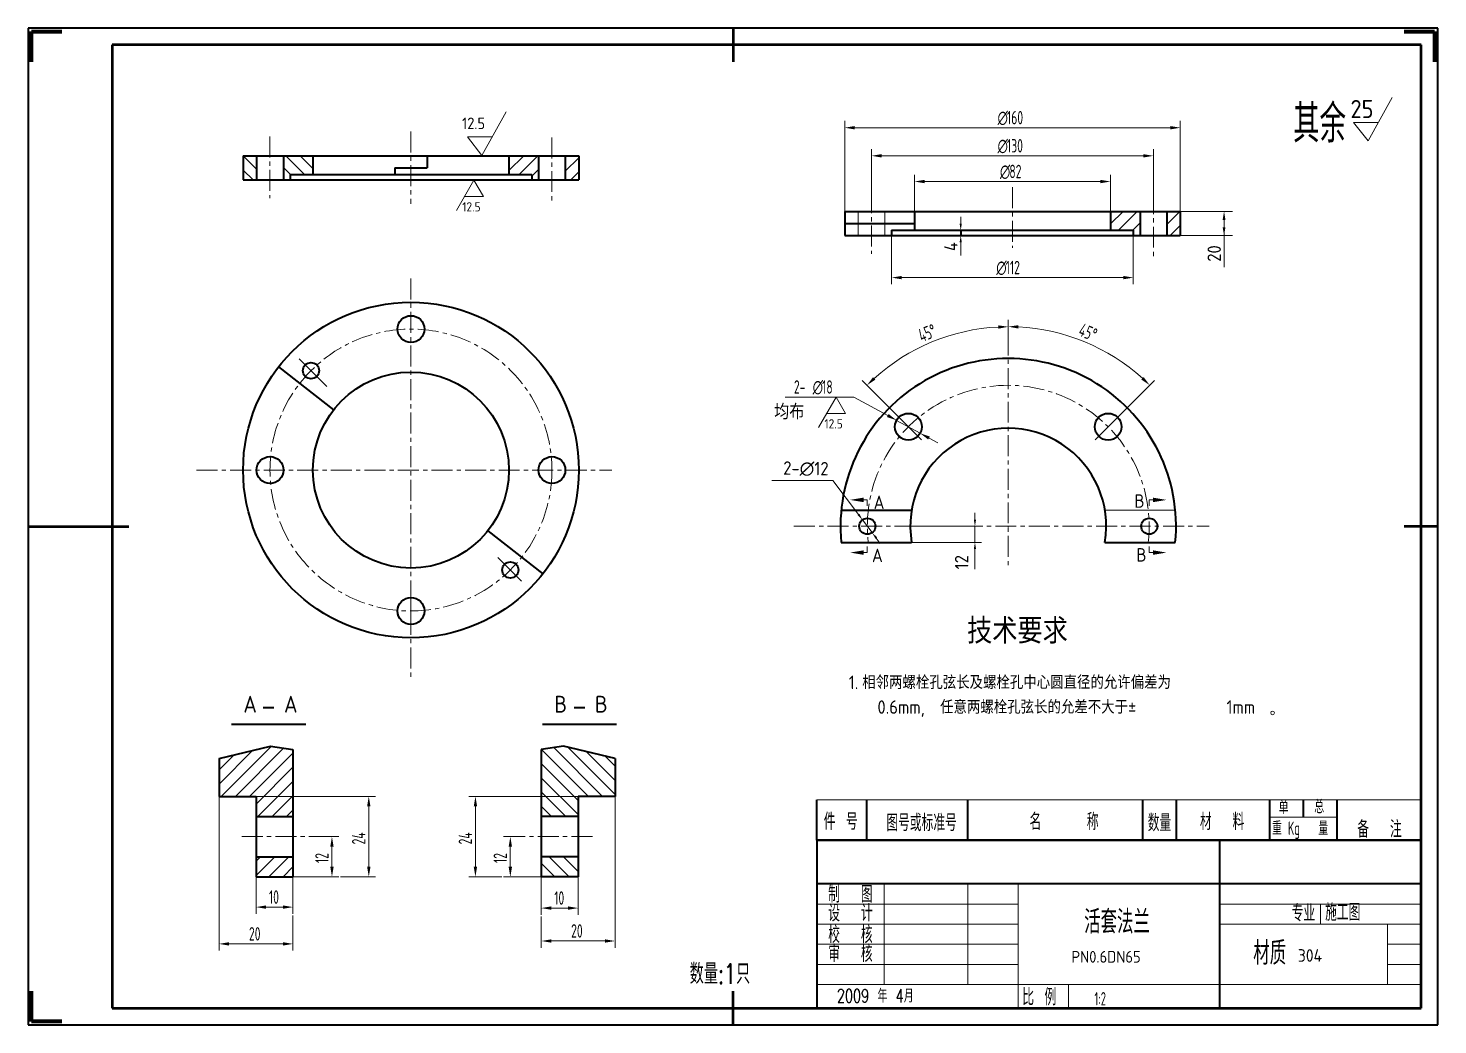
# Model space of a CAD drawing. Extents: x 2514 to 4956, y -860 to 401.
# Drawn here: x 3155.4 to 3575.4, y -825.9 to -528.9 of the extents above; entities that cross this region are included whole.
import ezdxf

# ---------------------------------------------------------------- set-up
doc = ezdxf.new("R2010")
doc.units = 0
doc.header["$LTSCALE"] = 5
doc.header["$MEASUREMENT"] = 0
doc.linetypes.add('CENTER', pattern=[2, 1.25, -0.25, 0.25, -0.25])
doc.linetypes.add('DASHDOT2', pattern=[12.7, 6.35, -3.175, 0, -3.175])
doc.layers.get('0').update_dxf_attribs({"linetype": 'CONTINUOUS', "lineweight": 18})
for name, color, linetype, lineweight in [('1', 1, 'CONTINUOUS', 40), ('10', 7, 'CONTINUOUS', 18), ('中心线', 3, 'CENTER', 18), ('图框_内框线', 5, 'CONTINUOUS', 50), ('图框_外框线', 7, 'CONTINUOUS', 35), ('图框_角线', 5, 'CONTINUOUS', 200), ('实线', 7, 'CONTINUOUS', 35), ('细线', 7, 'CONTINUOUS', 18), ('虚线', 5, 'DASHDOT2', 18)]:
    doc.layers.add(name, color=color, linetype=linetype, lineweight=lineweight)
doc.styles.add('HZ', font='txt', dxfattribs={"width": 0.5, "bigfont": 'hztxt'})
doc.styles.get("Standard").update_dxf_attribs({"font": 'isocp.shx', "width": 0.707, "bigfont": 'hztxt.shx'})

msp = doc.modelspace()

# ---------------------------------------------------------------- linework, layer by layer
for p, q in [((3554.63527, -562.50735), (3561.83541, -549.55128)), ((3550.31519, -556.98903), (3554.63527, -562.50735)), ((3570.42813, -758.92939), (3390.42813, -758.92939)), ((3525.42813, -764.04777), (3545.42813, -764.04777)), ((3390.42813, -770.92939), (3570.42813, -770.92939)), ((3410.42813, -783.92939), (3410.42813, -813.92939)), ((3435.42813, -783.92939), (3435.42813, -813.92939)), ((3450.42813, -783.92939), (3450.42813, -820.92939)), ((3450.42813, -789.92939), (3390.42813, -789.92939)), ((3570.42813, -789.92939), (3510.42813, -789.92939)), ((3570.42813, -789.92939), (3510.42813, -789.92939)), ((3540.42813, -789.92939), (3540.42813, -795.92939)), ((3450.42813, -795.92939), (3390.42813, -795.92939)), ((3570.42813, -795.92939), (3510.42813, -795.92939)), ((3570.42813, -795.92939), (3510.42813, -795.92939)), ((3560.42813, -813.92939), (3560.42813, -795.92939)), ((3450.42813, -801.92939), (3390.42813, -801.92939)), ((3570.42813, -801.92939), (3560.42813, -801.92939)), ((3390.42813, -807.92939), (3450.42813, -807.92939)), ((3570.42813, -807.92939), (3560.42813, -807.92939)), ((3570.42813, -813.92939), (3390.42813, -813.92939)), ((3465.42813, -813.92939), (3465.42813, -820.92939)), ((3510.42813, -810.92939), (3510.42813, -820.92939))]:
    msp.add_line(p, q)
at = {"layer": '1'}
for p, q in [((3390.42813, -770.92939), (3390.42813, -758.92939)), ((3405.3069, -770.92939), (3405.3069, -758.92939)), ((3435.42813, -770.92939), (3435.42813, -758.92939)), ((3487.58568, -770.92939), (3487.58568, -758.92939)), ((3497.58568, -770.92939), (3497.58568, -758.92939)), ((3525.42813, -770.92939), (3525.42813, -758.92939)), ((3535.42813, -764.04777), (3535.42813, -758.92939)), ((3545.42813, -770.92939), (3545.42813, -758.92939)), ((3570.42813, -770.92939), (3390.42813, -770.92939)), ((3390.42813, -770.92939), (3570.42813, -770.92939)), ((3510.42813, -770.92939), (3510.42813, -820.92939)), ((3570.42813, -783.92939), (3390.42813, -783.92939))]:
    msp.add_line(p, q, dxfattribs=at)
at = {"layer": '1', "color": 1}
for p, q in [((3570.42813, -770.92939), (3390.42813, -770.92939)), ((3390.42813, -770.92939), (3390.42813, -820.92939)), ((3570.42813, -820.92939), (3390.42813, -820.92939))]:
    msp.add_line(p, q, dxfattribs=at)
at = {"layer": '10'}
msp.add_line((3550.31519, -556.98903), (3557.70199, -556.98903), dxfattribs=at)
at = {"layer": '中心线'}
for p, q in [((3227.4677, -561.18284), (3227.4677, -579.60923)), ((3269.4677, -559.74342), (3269.4677, -581.2616)), ((3311.4677, -561.49516), (3311.4677, -580.23386)), ((3406.70056, -577.77049), (3406.70056, -596.19689)), ((3448.70056, -576.33107), (3448.70056, -594.42107)), ((3490.70056, -578.08281), (3490.70056, -596.82151)), ((3269.4677, -603.48728), (3269.4677, -722.46517)), ((3447.4514, -620.23139), (3447.4514, -689.31287)), ((3205.61103, -660.6064), (3329.33826, -660.6064)), ((3383.59473, -677.35052), (3507.32196, -677.35052)), ((3269.4677, -708.65166), (3269.4677, -696.42528)), ((3219.08021, -769.8486), (3239.47258, -769.8486)), ((3323.5196, -769.8486), (3303.12724, -769.8486))]:
    msp.add_line(p, q, dxfattribs=at)
msp.add_circle((3269.4677, -660.6064), 42, dxfattribs=at)
msp.add_arc((3447.4514, -677.35052), 42, 353.4375721, 186.5624279, dxfattribs=at)
at = {"layer": '图框_内框线'}
for p, q in [((3365.42813, -528.92939), (3365.42813, -538.92939)), ((3570.42813, -533.92939), (3180.42813, -533.92939)), ((3180.42813, -533.92939), (3180.42813, -820.92939)), ((3570.42813, -820.92939), (3570.42813, -533.92939)), ((3155.42813, -677.42939), (3185.42813, -677.42939)), ((3575.42813, -677.42939), (3565.42813, -677.42939)), ((3365.42813, -825.92939), (3365.42813, -815.92939)), ((3180.42813, -820.92939), (3570.42813, -820.92939))]:
    msp.add_line(p, q, dxfattribs=at)
at = {"layer": '图框_外框线'}
for p, q in [((3155.42813, -528.92939), (3155.42813, -825.92939)), ((3575.42813, -528.92939), (3155.42813, -528.92939)), ((3575.42813, -825.92939), (3575.42813, -528.92939)), ((3155.42813, -825.92939), (3575.42813, -825.92939))]:
    msp.add_line(p, q, dxfattribs=at)
at = {"layer": '图框_角线'}
for p, q in [((3156.42813, -538.92939), (3156.42813, -529.92939)), ((3156.42813, -529.92939), (3165.42813, -529.92939)), ((3565.42813, -529.92939), (3574.42813, -529.92939)), ((3574.42813, -529.92939), (3574.42813, -538.92939)), ((3156.42813, -824.92939), (3156.42813, -815.92939)), ((3165.42813, -824.92939), (3156.42813, -824.92939))]:
    msp.add_line(p, q, dxfattribs=at)
at = {"layer": '实线'}
for p, q in [((3219.4677, -566.95529), (3319.4677, -566.95529)), ((3219.4677, -566.95529), (3219.4677, -574.15529)), ((3223.4677, -566.95529), (3223.4677, -574.15529)), ((3231.4677, -566.95529), (3231.4677, -574.15529)), ((3240.2677, -566.95529), (3240.2677, -572.55529)), ((3274.2677, -566.95529), (3274.2677, -570.55529)), ((3298.6677, -566.95529), (3298.6677, -572.55529)), ((3307.4677, -566.95529), (3307.4677, -574.15529)), ((3315.4677, -566.95529), (3315.4677, -574.15529)), ((3319.4677, -566.95529), (3319.4677, -574.15529)), ((3264.6677, -570.55529), (3274.2677, -570.55529)), ((3264.6677, -570.55529), (3264.6677, -572.55529)), ((3219.4677, -574.15529), (3319.4677, -574.15529)), ((3233.4677, -572.55529), (3305.4677, -572.55529)), ((3233.4677, -572.55529), (3233.4677, -574.15529)), ((3305.4677, -572.55529), (3305.4677, -574.15529)), ((3398.70056, -583.54294), (3498.70056, -583.54294)), ((3398.70056, -583.54294), (3398.70056, -590.74294)), ((3419.50056, -583.54294), (3419.50056, -589.14294)), ((3477.90056, -583.54294), (3477.90056, -589.14294)), ((3486.70056, -583.54294), (3486.70056, -590.74294)), ((3494.70056, -583.54294), (3494.70056, -590.74294)), ((3498.70056, -583.54294), (3498.70056, -590.74294)), ((3398.70056, -587.14294), (3419.50056, -587.14294)), ((3398.70056, -590.74294), (3498.70056, -590.74294)), ((3412.70056, -589.14294), (3484.70056, -589.14294)), ((3412.70056, -589.14294), (3412.70056, -590.74294)), ((3413.50056, -590.74294), (3435.27889, -590.74294)), ((3420.30056, -589.14294), (3435.27889, -589.14294)), ((3433.27889, -589.14294), (3433.27889, -590.74294)), ((3484.70056, -589.14294), (3484.70056, -590.74294)), ((3230.05415, -629.84), (3246.42465, -642.67159)), ((3397.68233, -672.55052), (3418.64862, -672.55052)), ((3292.38755, -678.69841), (3308.75805, -691.52999)), ((3397.68233, -682.15052), (3418.64862, -682.15052)), ((3476.25418, -682.15052), (3497.22047, -682.15052)), ((3225.47328, -731.39915), (3228.63313, -731.39915)), ((3318.09796, -731.39915), (3321.25781, -731.39915)), ((3216.00476, -736.328), (3238.13178, -736.328)), ((3308.62944, -736.328), (3330.75646, -736.328)), ((3212.30519, -746.59261), (3227.64501, -742.84643)), ((3227.64501, -742.84643), (3234.30519, -743.83743)), ((3314.95481, -742.84643), (3308.29463, -743.83743)), ((3330.29463, -746.59261), (3314.95481, -742.84643)), ((3212.30519, -746.59261), (3212.30519, -757.8486)), ((3234.30519, -743.83743), (3234.30519, -781.8486)), ((3308.29463, -743.83743), (3308.29463, -781.8486)), ((3330.29463, -746.59261), (3330.29463, -757.8486)), ((3212.30519, -757.8486), (3223.30519, -757.8486)), ((3223.30519, -757.8486), (3223.30519, -781.8486)), ((3319.29463, -757.8486), (3319.29463, -781.8486)), ((3330.29463, -757.8486), (3319.29463, -757.8486)), ((3223.30519, -763.8486), (3234.30519, -763.8486)), ((3319.29463, -763.8486), (3308.29463, -763.8486)), ((3223.30519, -775.8486), (3234.30519, -775.8486)), ((3319.29463, -775.8486), (3308.29463, -775.8486)), ((3223.30519, -781.8486), (3234.30519, -781.8486)), ((3319.29463, -781.8486), (3308.29463, -781.8486))]:
    msp.add_line(p, q, dxfattribs=at)
for centre, radius in [((3269.4677, -660.6064), 50), ((3269.4677, -618.6064), 4), ((3239.68839, -630.98897), 2.4), ((3269.4677, -660.6064), 29.2), ((3417.69037, -647.71471), 4), ((3477.21243, -647.71471), 4), ((3227.4677, -660.6064), 4), ((3311.4677, -660.6064), 4), ((3405.4514, -677.35052), 2.4), ((3489.4514, -677.35052), 2.4), ((3299.08514, -690.38572), 2.4), ((3269.4677, -702.6064), 4)]:
    msp.add_circle(centre, radius, dxfattribs=at)
for radius, start, end in [(50, 354.4911213, 185.5088787), (29.2, 350.5385738, 189.4614262)]:
    msp.add_arc((3447.4514, -677.35052), radius, start, end, dxfattribs=at)
at = {"layer": '细线'}
for p, q in [((3290.60006, -566.83595), (3297.8002, -553.87988)), ((3398.70056, -583.54294), (3398.70056, -556.58528)), ((3401.70056, -558.58528), (3495.70056, -558.58528)), ((3498.70056, -583.54294), (3498.70056, -556.58528)), ((3286.27998, -561.31763), (3290.60006, -566.83595)), ((3286.27998, -561.31763), (3293.66678, -561.31763)), ((3223.4677, -570.95867), (3219.4677, -566.95867)), ((3237.79224, -572.55529), (3232.19224, -566.95529)), ((3240.2677, -570.7881), (3236.43488, -566.95529)), ((3298.6677, -567.11047), (3298.82289, -566.95529)), ((3298.6677, -571.35311), (3303.06553, -566.95529)), ((3301.70817, -572.55529), (3307.30817, -566.95529)), ((3315.4677, -567.28103), (3315.79345, -566.95529)), ((3406.70056, -577.77049), (3406.70056, -564.96638)), ((3409.70056, -566.96638), (3487.70056, -566.96638)), ((3490.70056, -578.08281), (3490.70056, -564.96638)), ((3233.5496, -572.55529), (3231.4677, -570.47339)), ((3305.4677, -573.03839), (3307.4677, -571.03839)), ((3315.4677, -571.52367), (3319.4677, -567.52367)), ((3222.42168, -574.15529), (3219.4677, -571.20131)), ((3288.22875, -574.17685), (3283.00772, -583.21993)), ((3288.22875, -574.17685), (3291.08009, -579.11552)), ((3317.07873, -574.15529), (3319.4677, -571.76631)), ((3419.50056, -583.54294), (3419.50056, -572.62911)), ((3422.50056, -574.62911), (3474.90056, -574.62911)), ((3477.90056, -583.54294), (3477.90056, -572.62911)), ((3285.3774, -579.11552), (3291.08009, -579.11552)), ((3477.90056, -587.28172), (3481.63935, -583.54294)), ((3480.28199, -589.14294), (3485.88199, -583.54294)), ((3494.70056, -587.45228), (3498.60991, -583.54294)), ((3498.70056, -583.54294), (3514.23923, -583.54294)), ((3433.27889, -587.14294), (3433.27889, -585.14294)), ((3484.52463, -589.14294), (3486.70056, -586.967)), ((3495.65255, -590.74294), (3498.70056, -587.69492)), ((3511.73923, -586.04294), (3511.73923, -600.15632)), ((3412.70056, -590.74294), (3412.70056, -605.25407)), ((3484.70056, -590.74294), (3484.70056, -605.25407)), ((3498.70056, -590.74294), (3514.23923, -590.74294)), ((3433.27889, -592.74294), (3433.27889, -596.68571)), ((3415.70056, -603.25407), (3481.70056, -603.25407)), ((3447.4514, -620.23139), (3447.4514, -615.86704)), ((3447.4514, -620.23139), (3447.4514, -615.90776)), ((3244.44439, -635.74496), (3236.19857, -627.49914)), ((3413.94415, -643.96849), (3403.91627, -633.9406)), ((3480.95865, -643.96849), (3491.01533, -633.91181)), ((3380.97944, -638.84854), (3401.47944, -638.84854)), ((3396.1272, -638.84244), (3390.90618, -647.88552)), ((3396.1272, -638.84244), (3398.97855, -643.78111)), ((3401.47944, -638.84854), (3411.54891, -644.35578)), ((3393.27586, -643.78111), (3398.97855, -643.78111)), ((3421.58034, -651.60467), (3413.94415, -643.96849)), ((3421.19978, -649.63409), (3414.18096, -645.79532)), ((3473.32247, -651.60467), (3480.95865, -643.96849)), ((3423.83184, -651.07363), (3426.4639, -652.51317)), ((3395.12536, -663.69187), (3376.99436, -663.69187)), ((3402.79793, -673.84066), (3395.12536, -663.69187)), ((3405.4514, -669.49943), (3403.4621, -669.49943)), ((3405.4514, -671.30574), (3405.4514, -669.49943)), ((3489.4514, -669.49943), (3491.4407, -669.49943)), ((3489.4514, -671.30574), (3489.4514, -669.49943)), ((3406.89875, -679.26498), (3404.00405, -675.43605)), ((3437.51529, -675.35052), (3437.51529, -673.35052)), ((3418.2514, -677.35052), (3439.51529, -677.35052)), ((3437.51529, -677.35052), (3437.51529, -682.15052)), ((3447.53994, -677.56427), (3447.4514, -677.47573)), ((3405.4514, -683.3953), (3405.4514, -685.20161)), ((3408.10488, -680.86037), (3409.311, -682.45576)), ((3418.64862, -682.15052), (3439.51529, -682.15052)), ((3437.51529, -684.15052), (3437.51529, -690.10339)), ((3489.4514, -683.3953), (3489.4514, -685.20161)), ((3302.37851, -693.67908), (3295.32231, -686.62288)), ((3405.4514, -685.20161), (3403.4621, -685.20161)), ((3489.4514, -685.20161), (3491.4407, -685.20161)), ((3212.92566, -757.8486), (3227.89119, -742.88306)), ((3326.57475, -757.8486), (3312.01066, -743.28451)), ((3330.29463, -757.32584), (3316.09325, -743.12445)), ((3212.30519, -754.22643), (3222.40567, -744.12594)), ((3212.30519, -749.98379), (3216.79214, -745.49684)), ((3217.1683, -757.8486), (3231.58432, -743.43258)), ((3221.41094, -757.8486), (3234.30519, -744.95435)), ((3322.33211, -757.8486), (3308.31754, -743.83402)), ((3330.29463, -753.0832), (3321.70678, -744.49535)), ((3330.29463, -748.84056), (3327.32032, -745.86624)), ((3223.30519, -760.19699), (3234.30519, -749.19699)), ((3319.29463, -759.05376), (3308.29463, -748.05376)), ((3223.89622, -763.8486), (3234.30519, -753.43963)), ((3319.29463, -763.2964), (3308.29463, -752.2964)), ((3212.30519, -757.8486), (3212.30519, -803.8168)), ((3223.30519, -757.8486), (3258.91251, -757.8486)), ((3228.13886, -763.8486), (3234.30519, -757.68228)), ((3319.29463, -757.8486), (3286.68515, -757.8486)), ((3315.60419, -763.8486), (3308.29463, -756.53904)), ((3330.29463, -757.8486), (3330.29463, -802.95109)), ((3232.3815, -763.8486), (3234.30519, -761.92492)), ((3256.91251, -778.8486), (3256.91251, -760.8486)), ((3288.68515, -760.8486), (3288.68515, -778.8486)), ((3311.36155, -763.8486), (3308.29463, -760.78168)), ((3239.47258, -769.8486), (3247.93651, -769.8486)), ((3303.12724, -769.8486), (3297.08347, -769.8486)), ((3223.30519, -777.16756), (3224.62414, -775.8486)), ((3223.30519, -781.4102), (3228.86678, -775.8486)), ((3227.10942, -781.8486), (3233.10942, -775.8486)), ((3245.93651, -778.8486), (3245.93651, -772.8486)), ((3299.08347, -778.8486), (3299.08347, -772.8486)), ((3316.63363, -781.8486), (3310.63363, -775.8486)), ((3319.29463, -780.26696), (3314.87627, -775.8486)), ((3319.29463, -776.02432), (3319.11891, -775.8486)), ((3231.35206, -781.8486), (3234.30519, -778.89548)), ((3312.39099, -781.8486), (3308.29463, -777.75224)), ((3223.30519, -781.8486), (3223.30519, -792.85121)), ((3234.30519, -781.8486), (3247.93651, -781.8486)), ((3234.30519, -781.8486), (3234.30519, -792.85121)), ((3248.43651, -781.8486), (3258.91251, -781.8486)), ((3296.58347, -781.8486), (3286.68515, -781.8486)), ((3308.29463, -781.8486), (3297.08347, -781.8486)), ((3308.29463, -781.8486), (3308.29463, -793.13978)), ((3319.29463, -781.8486), (3319.29463, -793.13978)), ((3226.30519, -790.85121), (3231.30519, -790.85121)), ((3234.30519, -793.35121), (3234.30519, -803.8168)), ((3308.29463, -793.63978), (3308.29463, -802.95109)), ((3311.29463, -791.13978), (3316.29463, -791.13978)), ((3215.30519, -801.8168), (3231.30519, -801.8168)), ((3311.29463, -800.95109), (3327.29463, -800.95109))]:
    msp.add_line(p, q, dxfattribs=at)
msp.add_circle((3526.19303, -732.99415), 0.55135, dxfattribs=at)
for radius, start, end in [(59.56798, 92.8858712, 132.1141288), (59.6087, 47.8838995, 87.1161005)]:
    msp.add_arc((3447.4514, -677.47573), radius, start, end, dxfattribs=at)
for points in [[(3401.70056, -558.08528), (3401.70056, -559.08528), (3398.70056, -558.58528)], [(3495.70056, -558.08528), (3495.70056, -559.08528), (3498.70056, -558.58528)], [(3409.70056, -566.46638), (3409.70056, -567.46638), (3406.70056, -566.96638)], [(3487.70056, -566.46638), (3487.70056, -567.46638), (3490.70056, -566.96638)], [(3422.50056, -574.12911), (3422.50056, -575.12911), (3419.50056, -574.62911)], [(3474.90056, -574.12911), (3474.90056, -575.12911), (3477.90056, -574.62911)], [(3511.32256, -586.04294), (3512.1559, -586.04294), (3511.73923, -583.54294)], [(3432.94556, -587.14294), (3433.61223, -587.14294), (3433.27889, -589.14294)], [(3432.94556, -592.74294), (3433.61223, -592.74294), (3433.27889, -590.74294)], [(3511.32256, -588.24294), (3512.1559, -588.24294), (3511.73923, -590.74294)], [(3415.70056, -602.75407), (3415.70056, -603.75407), (3412.70056, -603.25407)], [(3481.70056, -602.75407), (3481.70056, -603.75407), (3484.70056, -603.25407)], [(3444.43976, -617.48346), (3444.46494, -618.48314), (3447.4514, -617.90776)], [(3450.43787, -618.44237), (3450.46303, -617.44269), (3447.4514, -617.86704)], [(3407.84908, -633.64993), (3407.16001, -632.92524), (3405.33048, -635.35481)], [(3487.77163, -632.89641), (3487.08254, -633.62109), (3489.60111, -635.32602)], [(3411.78883, -643.91711), (3411.30898, -644.79446), (3414.18096, -645.79532)], [(3424.07177, -650.63495), (3423.59192, -651.51231), (3421.19978, -649.63409)], [(3404.31407, -668.83602), (3404.31407, -670.16936), (3400.31407, -669.50269)], [(3490.58874, -668.83602), (3490.58874, -670.16936), (3494.58874, -669.50269)], [(3403.06382, -673.63964), (3402.53203, -674.04168), (3404.00405, -675.43605)], [(3437.18196, -675.35052), (3437.84862, -675.35052), (3437.51529, -677.35052)], [(3408.37077, -680.65935), (3407.83898, -681.06139), (3406.89875, -679.26498)], [(3404.31407, -685.86501), (3404.31407, -684.53168), (3400.31407, -685.19834)], [(3437.18196, -684.15052), (3437.84862, -684.15052), (3437.51529, -682.15052)], [(3490.58874, -685.86501), (3490.58874, -684.53168), (3494.58874, -685.19834)], [(3256.41251, -760.8486), (3257.41251, -760.8486), (3256.91251, -757.8486)], [(3288.18515, -760.8486), (3289.18515, -760.8486), (3288.68515, -757.8486)], [(3245.43651, -772.8486), (3246.43651, -772.8486), (3245.93651, -769.8486)], [(3298.58347, -772.8486), (3299.58347, -772.8486), (3299.08347, -769.8486)], [(3245.43651, -778.8486), (3246.43651, -778.8486), (3245.93651, -781.8486)], [(3256.41251, -778.8486), (3257.41251, -778.8486), (3256.91251, -781.8486)], [(3288.18515, -778.8486), (3289.18515, -778.8486), (3288.68515, -781.8486)], [(3298.58347, -778.8486), (3299.58347, -778.8486), (3299.08347, -781.8486)], [(3226.30519, -790.35121), (3226.30519, -791.35121), (3223.30519, -790.85121)], [(3231.30519, -790.35121), (3231.30519, -791.35121), (3234.30519, -790.85121)], [(3311.29463, -790.63978), (3311.29463, -791.63978), (3308.29463, -791.13978)], [(3316.29463, -790.63978), (3316.29463, -791.63978), (3319.29463, -791.13978)], [(3215.30519, -801.3168), (3215.30519, -802.3168), (3212.30519, -801.8168)], [(3231.30519, -801.3168), (3231.30519, -802.3168), (3234.30519, -801.8168)], [(3311.29463, -800.45109), (3311.29463, -801.45109), (3308.29463, -800.95109)], [(3327.29463, -800.45109), (3327.29463, -801.45109), (3330.29463, -800.95109)]]:
    msp.add_solid(points, dxfattribs=at)
at = {"layer": '虚线'}
for p, q in [((3402.70056, -583.54294), (3402.70056, -590.74294)), ((3410.70056, -583.54294), (3410.70056, -590.74294)), ((3476.25418, -672.55052), (3497.22047, -672.55052))]:
    msp.add_line(p, q, dxfattribs=at)

# ---------------------------------------------------------------- texts
at = {"style": 'HZ', "width": 0.7}
for s, height, p in [('其余', 11.25, (3532.31671, -562.99711)), ('单', 4, (3528.02054, -763.15177)), ('总', 4, (3538.60945, -762.92777)), ('件 号', 5, (3392.45695, -767.83627)), ('图号或标准号', 5, (3411.11914, -768.2256)), ('名    称', 5, (3453.78567, -767.91171)), ('数量', 5, (3488.99541, -768.26818)), ('材  料', 5, (3504.54293, -767.89454)), ('重    量', 4, (3526.03943, -769.3376)), ('备  注', 5, (3551.43554, -770.12521)), ('制  图', 5, (3393.79716, -789.5263)), ('专业', 5, (3531.89675, -795.13106)), ('施工图', 5, (3541.85519, -794.9096)), ('设  计', 5, (3393.79716, -795.13106)), ('活套法兰', 7, (3470.04817, -798.75792)), ('校  核', 5, (3393.79716, -801.59809)), ('审  核', 5, (3393.79716, -807.20285)), ('材质', 7, (3520.44503, -808.04513)), ('比 例', 5, (3451.62636, -820.13691)), ('2009 年 4月', 4, (3396.38653, -819.28765))]:
    msp.add_text(s, height=height, dxfattribs=at).set_placement(p)
at = {"width": 0.63}
for s, p in [('Kg', (3530.7866, -769.3376)), ('1:2', (3473.14008, -820.17077))]:
    msp.add_text(s, height=4, dxfattribs=at).set_placement(p)
at = {"layer": '1', "linetype": 'Continuous', "width": 0.7}
for s, p in [('∅', (3444.26723, -557.58528)), ('160', (3447.06723, -557.58528)), ('∅', (3444.26723, -565.96638)), ('130', (3447.06723, -565.96638)), ('∅', (3444.96723, -573.62911)), ('82', (3447.76723, -573.62911)), ('∅', (3443.88072, -602.25407)), ('112', (3446.68072, -602.25407)), ('2-', (3383.57944, -637.84854)), ('∅', (3389.17944, -637.84854)), ('18', (3391.97944, -637.84854)), ('10', (3227.17185, -789.85121)), ('10', (3312.1613, -790.13978)), ('20', (3221.20519, -800.8168)), ('20', (3317.19463, -799.95109))]:
    msp.add_text(s, height=4, dxfattribs=at).set_placement(p)
for s, rotation, p in [('45°', 22.5, (3421.68618, -622.58973)), ('45°', 337.5, (3468.05848, -620.40909)), ('24', 90, (3255.91251, -772.18194)), ('24', 90, (3287.68515, -772.18194)), ('12', 90, (3244.93651, -777.71527)), ('12', 90, (3298.08347, -777.71527))]:
    msp.add_text(s, height=4, rotation=rotation, dxfattribs=at).set_placement(p)
at = {"layer": '1', "style": 'HZ', "width": 0.7}
msp.add_text('数量:1只', height=6, dxfattribs=at).set_placement((3352.54703, -813.73212))
at = {"layer": '细线'}
for s, height, p in [('25', 5.4, (3549.41308, -555.71414)), ('12.5', 3.456, (3284.70788, -559.01748)), ('12.5', 2.7648, (3284.76461, -583.55337)), ('均布', 4.5, (3377.69118, -645.48236)), ('12.5', 2.7648, (3392.66306, -648.21897)), ('A', 4, (3407.32644, -672.21757)), ('B', 4, (3485.01515, -671.84288)), ('A', 4, (3406.83626, -688.05196)), ('B', 4, (3485.59159, -687.87707)), ('技术要求', 7.5, (3435.18063, -712.32663)), ('1.', 4, (3399.92323, -725.87684)), ('相邻两螺栓孔弦长及螺栓孔中心圆直径的允许偏差为', 4, (3403.92323, -725.87684)), ('A', 5, (3219.5365, -732.88638)), ('A', 5, (3231.64925, -732.88638)), ('B', 5, (3312.16118, -732.88638)), ('B', 5, (3324.27393, -732.88638)), ('0.6mm,', 4, (3408.45656, -733.2324)), ('任意两螺栓孔弦长的允差不大于±', 4, (3427.12323, -733.2324)), ('1mm', 4, (3512.45656, -733.2324)), ('PN0.6DN65', 3.5, (3466.26832, -807.41068)), ('304', 3.75, (3533.73764, -807.14172))]:
    msp.add_text(s, height=height, dxfattribs=at).set_placement(p)
for s, rotation, p in [('4', 90, (3432.35115, -595.35846)), ('20', 90, (3510.81159, -598.53362)), ('2-∅12', 359, (3380.35745, -661.98403)), ('12', 90, (3435.55811, -690.20194))]:
    msp.add_text(s, height=4, rotation=rotation, dxfattribs=at).set_placement(p)

doc.saveas('drawing.dxf')
